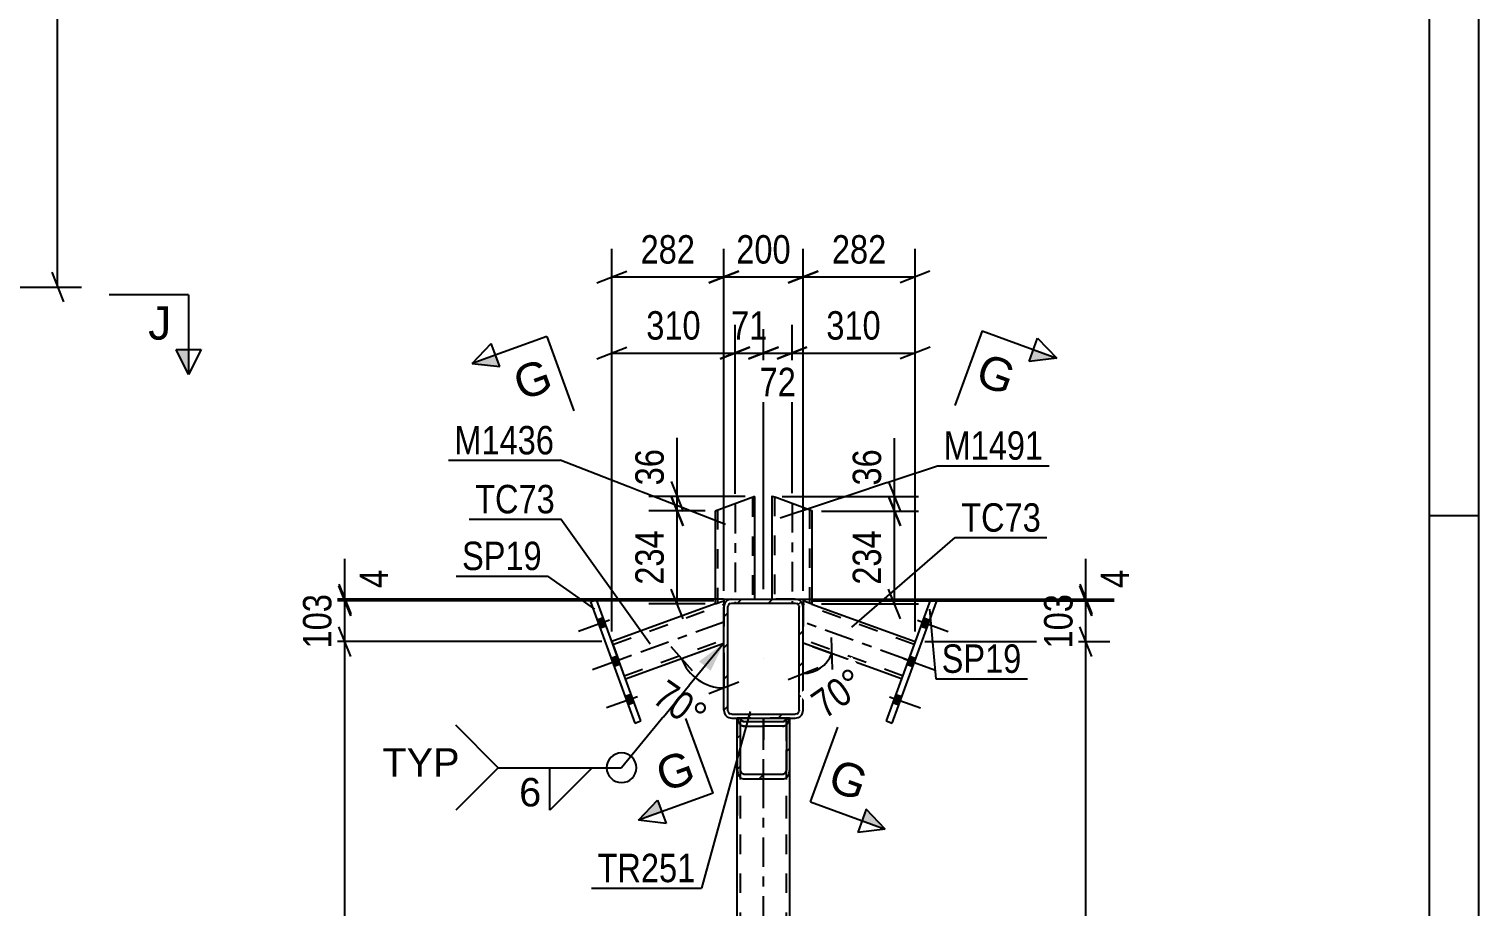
# Model space of a CAD drawing. Header units: millimetres. Extents: x -81 to 760, y -449 to 145.
# Drawn here: x 614 to 760.1, y -190 to -101.6 of the extents above; entities that cross this region are included whole.
import ezdxf

# ---------------------------------------------------------------- set-up
doc = ezdxf.new("R2010")
doc.units = ezdxf.units.MM
doc.linetypes.add('DXK_LINE_DOT2', pattern=[3.9198, 1.9599, -1.9599])
doc.linetypes.add('DXK_LINE_DOT3', pattern=[5.9187, 2.979, -0.9799, 0.9799, -0.9799])
doc.styles.add('Arial', font='ARIAL.TTF', dxfattribs={"height": 0.2})
doc.styles.add('Arial Narrow', font='ARIALN.TTF', dxfattribs={"height": 0.2})

# ---------------------------------------------------------------- blocks, each defined once
blk = doc.blocks.new('Unknown-122569792-1134')
at = {"color": 5, "linetype": 'Continuous'}
for p, q in [((760.08, -448.66), (760.08, 145.34)), ((755.08, -443.66), (755.08, 140.34)), ((760.08, -150.66), (755.08, -150.66))]:
    blk.add_line(p, q, dxfattribs=at)
blk = doc.blocks.new('Part-122569792-2790 - 2736')
at = {"color": 2, "linetype": 'Continuous'}
for p, q in [((688.88, -159.04), (688.88, -148.65)), ((688.88, -148.65), (688.92, -148.66)), ((688.92, -148.66), (689.02, -148.7)), ((689.02, -148.7), (689.36, -148.82)), ((689.36, -148.82), (692.88, -150.1)), ((692.88, -150.1), (692.88, -159.54)), ((691.2, -159.04), (692, -159.04)), ((692, -159.04), (692, -159.22)), ((692.84, -159.52), (692, -159.22)), ((692.88, -159.54), (692.84, -159.52))]:
    blk.add_line(p, q, dxfattribs=at)
at = {"color": 7, "linetype": 'DXK_LINE_DOT2'}
for p, q in [((689.02, -148.7), (689.27, -148.79)), ((689.12, -148.73), (689.12, -159.04)), ((689.12, -148.73), (689.14, -148.74)), ((689.17, -148.75), (689.36, -148.82)), ((692.64, -150.01), (692.64, -159.45)), ((691.2, -159.04), (688.88, -159.04)), ((692.62, -159.44), (692.58, -159.43)), ((692.88, -159.54), (692.88, -159.54))]:
    blk.add_line(p, q, dxfattribs=at)
at = {"color": 7, "linetype": 'DXK_LINE_DOT3'}
blk.add_line((690.88, -149.37), (690.88, -159.54), dxfattribs=at)
blk = doc.blocks.new('Bolt-122569792-2877 - 2736')
at = {"linetype": 'Continuous'}
for points in [[(672.15, -161.76), (671.85, -160.93), (671.25, -161.15), (671.55, -161.98)], [(672.15, -161.76), (671.85, -160.93), (671.25, -161.15), (671.55, -161.98)], [(672.15, -161.76), (671.85, -160.93), (671.25, -161.15), (671.55, -161.98)], [(673.56, -165.61), (673.26, -164.79), (672.65, -165.01), (672.96, -165.83)], [(673.56, -165.61), (673.26, -164.79), (672.65, -165.01), (672.96, -165.83)], [(674.96, -169.47), (674.66, -168.64), (674.06, -168.86), (674.36, -169.69)], [(674.96, -169.47), (674.66, -168.64), (674.06, -168.86), (674.36, -169.69)], [(674.96, -169.47), (674.66, -168.64), (674.06, -168.86), (674.36, -169.69)]]:
    blk.add_hatch(color=1, dxfattribs=at).paths.add_polyline_path(points)
at = {"color": 1, "linetype": 'Continuous'}
for p, q in [((672.49, -161.17), (669.37, -162.31)), ((672.49, -161.17), (669.37, -162.31)), ((672.49, -161.17), (669.37, -162.31)), ((671.85, -160.93), (671.25, -161.15)), ((671.85, -160.93), (671.25, -161.15)), ((671.85, -160.93), (671.25, -161.15)), ((672.15, -161.76), (671.55, -161.98)), ((672.15, -161.76), (671.55, -161.98)), ((672.15, -161.76), (671.55, -161.98)), ((673.9, -165.02), (670.78, -166.16)), ((673.9, -165.02), (670.78, -166.16)), ((673.26, -164.79), (672.65, -165.01)), ((673.26, -164.79), (672.65, -165.01)), ((673.56, -165.61), (672.96, -165.83)), ((673.56, -165.61), (672.96, -165.83)), ((675.3, -168.88), (672.18, -170.01)), ((675.3, -168.88), (672.18, -170.01)), ((675.3, -168.88), (672.18, -170.01)), ((674.66, -168.64), (674.06, -168.86)), ((674.66, -168.64), (674.06, -168.86)), ((674.66, -168.64), (674.06, -168.86)), ((674.96, -169.47), (674.36, -169.69)), ((674.96, -169.47), (674.36, -169.69)), ((674.96, -169.47), (674.36, -169.69))]:
    blk.add_line(p, q, dxfattribs=at)
blk = doc.blocks.new('Part-122569792-2796 - 2736')
at = {"color": 2, "linetype": 'Continuous'}
for p, q in [((687.14, -148.71), (683.14, -150.17)), ((687.14, -159.04), (687.14, -148.71)), ((683.14, -150.17), (683.14, -159.53)), ((683.14, -159.53), (684, -159.22)), ((684, -159.04), (684.8, -159.04)), ((684, -159.04), (684, -159.22))]:
    blk.add_line(p, q, dxfattribs=at)
at = {"color": 7, "linetype": 'DXK_LINE_DOT2'}
for p, q in [((686.9, -148.8), (686.9, -159.04)), ((683.38, -150.08), (683.4, -150.07)), ((683.38, -150.08), (683.38, -159.44)), ((684.8, -159.04), (687.14, -159.04))]:
    blk.add_line(p, q, dxfattribs=at)
at = {"color": 7, "linetype": 'DXK_LINE_DOT3'}
blk.add_line((685.14, -149.44), (685.14, -159.53), dxfattribs=at)
blk = doc.blocks.new('Part-122569792-2888 - 2736')
at = {"color": 7, "linetype": 'DXK_LINE_DOT2'}
for p, q in [((683.14, -159.53), (684, -159.22)), ((672.83, -163.62), (684, -159.56)), ((684, -159.84), (684, -163.47)), ((672.72, -163.32), (674.09, -167.08)), ((673.98, -166.78), (684, -163.13))]:
    blk.add_line(p, q, dxfattribs=at)
at = {"color": 2, "linetype": 'Continuous'}
for p, q in [((684, -159.22), (684, -159.84)), ((683.14, -159.53), (672.72, -163.32)), ((674.09, -167.08), (684, -163.47))]:
    blk.add_line(p, q, dxfattribs=at)
at = {"color": 7, "linetype": 'DXK_LINE_DOT3'}
blk.add_line((684, -161.35), (673.41, -165.2), dxfattribs=at)
blk = doc.blocks.new('Part-122569792-2822 - 2736')
at = {"color": 2, "linetype": 'Continuous'}
for p, q in [((704.81, -159.09), (700.37, -171.31)), ((705.42, -159.31), (704.81, -159.09)), ((700.97, -171.53), (705.42, -159.31)), ((700.37, -171.31), (700.97, -171.53))]:
    blk.add_line(p, q, dxfattribs=at)
at = {"color": 7, "linetype": 'DXK_LINE_DOT3'}
blk.add_line((702.89, -165.31), (702.89, -165.31), dxfattribs=at)
blk = doc.blocks.new('Part-122569792-2827 - 2736')
at = {"color": 2, "linetype": 'Continuous'}
for p, q in [((670.58, -159.31), (671.18, -159.09)), ((675.63, -171.31), (671.18, -159.09)), ((670.58, -159.31), (675.03, -171.53)), ((675.03, -171.53), (675.63, -171.31))]:
    blk.add_line(p, q, dxfattribs=at)
at = {"color": 7, "linetype": 'DXK_LINE_DOT3'}
blk.add_line((673.11, -165.31), (673.11, -165.31), dxfattribs=at)
blk = doc.blocks.new('Part-122569792-2832 - 2736')
at = {"linetype": 'Continuous'}
h = blk.add_hatch(dxfattribs=at)
h.set_pattern_fill('', scale=0.7, style=0, pattern_type=0)
h.set_pattern_definition([(45, (683.9988, -170.2445), (-1.57154, 1.57154), [])])
h.paths.add_polyline_path([(684, -159.84), (684, -170.24), (684.06, -170.55), (684.23, -170.81), (684.49, -170.98), (684.8, -171.04), (691.2, -171.04), (691.5, -170.98), (691.76, -170.81), (691.94, -170.55), (692, -170.24), (692, -159.84), (691.94, -159.54), (691.76, -159.28), (691.5, -159.11), (691.2, -159.04), (684.8, -159.04), (684.49, -159.11), (684.23, -159.28), (684.06, -159.54)])
h.paths.add_polyline_path([(684.52, -159.56), (684.65, -159.47), (684.8, -159.44), (691.2, -159.44), (691.35, -159.47), (691.48, -159.56), (691.57, -159.69), (691.6, -159.84), (691.6, -170.24), (691.57, -170.4), (691.48, -170.53), (691.35, -170.61), (691.2, -170.64), (684.8, -170.64), (684.65, -170.61), (684.52, -170.53), (684.43, -170.4), (684.4, -170.24), (684.4, -159.84), (684.43, -159.69)])
at = {"color": 2, "linetype": 'Continuous'}
for p, q in [((684.8, -159.04), (684.49, -159.11)), ((684.8, -159.04), (691.2, -159.04)), ((691.5, -159.11), (691.2, -159.04)), ((684.06, -159.54), (684, -159.84)), ((684, -170.24), (684, -159.84)), ((684.4, -159.84), (684.43, -159.69)), ((684.4, -170.24), (684.4, -159.84)), ((684.65, -159.47), (684.8, -159.44)), ((684.8, -159.44), (691.2, -159.44)), ((691.2, -159.44), (691.35, -159.47)), ((691.57, -159.69), (691.6, -159.84)), ((691.6, -170.24), (691.6, -159.84)), ((692, -159.84), (691.94, -159.54)), ((692, -170.24), (692, -159.84)), ((684, -170.24), (684.06, -170.55)), ((684.43, -170.4), (684.4, -170.24)), ((684.8, -170.64), (684.65, -170.61)), ((684.8, -170.64), (691.2, -170.64)), ((691.35, -170.61), (691.2, -170.64)), ((691.6, -170.24), (691.57, -170.4)), ((691.94, -170.55), (692, -170.24)), ((684.49, -170.98), (684.8, -171.04)), ((684.8, -171.04), (691.2, -171.04)), ((691.2, -171.04), (691.5, -170.98))]:
    blk.add_line(p, q, dxfattribs=at)
at = {"color": 7, "linetype": 'DXK_LINE_DOT3'}
blk.add_line((688, -165.04), (688, -165.04), dxfattribs=at)
at = {"color": 2, "linetype": 'Continuous'}
for centre, radius, start, end in [((684.8, -159.84), 0.8, 112.5, 157.5), ((691.2, -159.84), 0.8, 22.5, 67.5), ((684.8, -159.84), 0.4, 112.5, 157.5), ((691.2, -159.84), 0.4, 22.5, 67.5), ((684.8, -170.24), 0.8, 202.5, 247.5), ((684.8, -170.24), 0.4, 202.5, 247.5), ((691.2, -170.24), 0.4, 292.5, 337.5), ((691.2, -170.24), 0.8, 292.5, 337.5)]:
    blk.add_arc(centre, radius, start, end, dxfattribs=at)
blk = doc.blocks.new('Part-122569792-2841 - 2736')
at = {"linetype": 'Continuous'}
h = blk.add_hatch(dxfattribs=at)
h.set_pattern_fill('', scale=0.7, style=0, pattern_type=0)
h.set_pattern_definition([(45, (685.3588, -176.1989), (-1.57154, 1.57154), [])])
h.paths.add_polyline_path([(685.36, -171.04), (685.36, -176.2), (685.41, -176.56), (685.55, -176.87), (685.75, -177.08), (686, -177.15), (690, -177.15), (690.24, -177.08), (690.45, -176.87), (690.59, -176.56), (690.64, -176.2), (690.64, -171.04), (690.32, -171.04), (690.32, -176.2), (690.29, -176.38), (690.23, -176.53), (690.12, -176.64), (690, -176.67), (686, -176.67), (685.88, -176.64), (685.77, -176.53), (685.7, -176.38), (685.68, -176.2), (685.68, -171.04)])
at = {"color": 7, "linetype": 'DXK_LINE_DOT2'}
for p, q in [((685.36, -176.2), (685.36, -171.04)), ((685.36, -171.04), (685.38, -171.04)), ((685.7, -171.04), (685.38, -171.04)), ((685.41, -171.26), (685.38, -171.04)), ((685.68, -176.2), (685.68, -171.04)), ((685.68, -171.04), (685.7, -171.04)), ((686, -171.84), (685.75, -171.77)), ((686, -171.84), (690, -171.84)), ((690.24, -171.77), (690, -171.84)), ((690.62, -171.04), (690.3, -171.04)), ((690.32, -176.2), (690.32, -171.04)), ((690.62, -171.04), (690.59, -171.26)), ((690.64, -171.04), (690.62, -171.04)), ((690.64, -176.2), (690.64, -171.04))]:
    blk.add_line(p, q, dxfattribs=at)
at = {"color": 2, "linetype": 'Continuous'}
for p, q in [((685.36, -176.2), (685.36, -171.04)), ((685.68, -171.04), (685.36, -171.04)), ((685.68, -176.2), (685.68, -171.04)), ((685.7, -171.04), (685.7, -171.08)), ((685.88, -171.33), (686, -171.37)), ((686, -171.37), (690, -171.37)), ((690, -171.37), (690.12, -171.33)), ((690.29, -171.08), (690.3, -171.04)), ((690.64, -171.04), (690.32, -171.04)), ((690.32, -171.04), (690.32, -176.2)), ((690.64, -176.2), (690.64, -171.04)), ((685.36, -176.2), (685.41, -176.56)), ((685.7, -176.38), (685.68, -176.2)), ((686, -176.67), (685.88, -176.64)), ((686, -176.67), (690, -176.67)), ((690.12, -176.64), (690, -176.67)), ((690.32, -176.2), (690.29, -176.38)), ((690.59, -176.56), (690.64, -176.2)), ((685.75, -177.08), (686, -177.15)), ((686, -177.15), (690, -177.15)), ((690, -177.15), (690.24, -177.08))]:
    blk.add_line(p, q, dxfattribs=at)
at = {"color": 7, "linetype": 'DXK_LINE_DOT3'}
blk.add_line((688, -171.04), (688, -173.23), dxfattribs=at)
at = {"color": 7, "linetype": 'DXK_LINE_DOT2'}
for centre, start, end in [((686.25, -171.06), 192.9985, 235.0231), ((689.75, -171.06), 304.9769, 347.0015)]:
    blk.add_arc(centre, 0.863, start, end, dxfattribs=at)
at = {"color": 2, "linetype": 'Continuous'}
for centre, radius, start, end in [((686.12, -170.98), 0.432, 192.9985, 235.0231), ((689.87, -170.98), 0.432, 304.9769, 347.0015), ((686.25, -176.37), 0.863, 192.9985, 235.0231), ((686.12, -176.28), 0.432, 192.9985, 235.0231), ((689.87, -176.28), 0.432, 304.9769, 347.0015), ((689.75, -176.37), 0.863, 304.9769, 347.0015)]:
    blk.add_arc(centre, radius, start, end, dxfattribs=at)
blk = doc.blocks.new('Part-122569792-2845 - 2736')
at = {"color": 7, "linetype": 'DXK_LINE_DOT2'}
for p, q in [((690.64, -171.04), (685.36, -171.04)), ((685.36, -171.04), (685.36, -181.15)), ((685.38, -171.04), (685.41, -171.26)), ((685.68, -181.15), (685.68, -171.04)), ((685.68, -171.04), (685.7, -171.04)), ((685.7, -171.08), (685.7, -171.04)), ((685.75, -171.77), (685.88, -171.81)), ((686, -171.37), (685.88, -171.33)), ((685.88, -171.81), (686, -171.84)), ((686, -171.37), (690, -171.37)), ((690, -171.84), (686, -171.84)), ((690.12, -171.33), (690, -171.37)), ((690, -171.84), (690.23, -171.78)), ((690.23, -171.78), (690.24, -171.77)), ((690.3, -171.04), (690.29, -171.08)), ((690.32, -181.15), (690.32, -171.04)), ((690.59, -171.26), (690.62, -171.04)), ((690.64, -181.15), (690.64, -171.04))]:
    blk.add_line(p, q, dxfattribs=at)
at = {"color": 7, "linetype": 'DXK_LINE_DOT3'}
blk.add_line((688, -178.19), (688, -171.04), dxfattribs=at)
at = {"color": 7, "linetype": 'DXK_LINE_DOT2'}
for centre, radius, start, end in [((686.25, -171.06), 0.863, 192.9985, 235.0231), ((686.12, -170.98), 0.432, 192.9985, 235.0231), ((689.87, -170.98), 0.432, 304.9769, 347.0015), ((689.75, -171.06), 0.863, 304.9769, 347.0015)]:
    blk.add_arc(centre, radius, start, end, dxfattribs=at)
blk = doc.blocks.new('Bolt-122569792-2873 - 2736')
at = {"linetype": 'Continuous'}
for points in [[(704.14, -160.94), (703.84, -161.76), (704.44, -161.98), (704.75, -161.15)], [(704.14, -160.94), (703.84, -161.76), (704.44, -161.98), (704.75, -161.15)], [(704.14, -160.94), (703.84, -161.76), (704.44, -161.98), (704.75, -161.15)], [(702.74, -164.79), (702.44, -165.61), (703.04, -165.83), (703.34, -165.01)], [(702.74, -164.79), (702.44, -165.61), (703.04, -165.83), (703.34, -165.01)], [(701.34, -168.64), (701.04, -169.47), (701.64, -169.69), (701.94, -168.86)], [(701.34, -168.64), (701.04, -169.47), (701.64, -169.69), (701.94, -168.86)], [(701.34, -168.64), (701.04, -169.47), (701.64, -169.69), (701.94, -168.86)]]:
    blk.add_hatch(color=1, dxfattribs=at).paths.add_polyline_path(points)
at = {"color": 1, "linetype": 'Continuous'}
for p, q in [((703.5, -161.17), (706.62, -162.31)), ((703.5, -161.17), (706.62, -162.31)), ((703.5, -161.17), (706.62, -162.31)), ((703.84, -161.76), (704.44, -161.98)), ((703.84, -161.76), (704.44, -161.98)), ((703.84, -161.76), (704.44, -161.98)), ((704.14, -160.94), (704.75, -161.15)), ((704.14, -160.94), (704.75, -161.15)), ((704.14, -160.94), (704.75, -161.15)), ((702.1, -165.02), (705.22, -166.16)), ((702.1, -165.02), (705.22, -166.16)), ((702.74, -164.79), (703.34, -165.01)), ((702.74, -164.79), (703.34, -165.01)), ((702.44, -165.61), (703.04, -165.83)), ((702.44, -165.61), (703.04, -165.83)), ((700.7, -168.88), (703.82, -170.01)), ((700.7, -168.88), (703.82, -170.01)), ((700.7, -168.88), (703.82, -170.01)), ((701.34, -168.64), (701.94, -168.86)), ((701.34, -168.64), (701.94, -168.86)), ((701.34, -168.64), (701.94, -168.86)), ((701.04, -169.47), (701.64, -169.69)), ((701.04, -169.47), (701.64, -169.69)), ((701.04, -169.47), (701.64, -169.69))]:
    blk.add_line(p, q, dxfattribs=at)
blk = doc.blocks.new('Part-122569792-2895 - 2736')
at = {"color": 7, "linetype": 'DXK_LINE_DOT2'}
for p, q in [((685.36, -171.04), (690.64, -171.04)), ((685.36, -176.2), (685.36, -171.04)), ((685.68, -286.64), (685.68, -171.04)), ((690.32, -286.64), (690.32, -171.04)), ((690.64, -176.2), (690.64, -171.04)), ((685.36, -286.64), (685.36, -281.49)), ((690.64, -286.64), (690.64, -281.49)), ((685.36, -286.64), (690.64, -286.64))]:
    blk.add_line(p, q, dxfattribs=at)
at = {"color": 7, "linetype": 'DXK_LINE_DOT3'}
blk.add_line((688, -286.64), (688, -171.04), dxfattribs=at)
at = {"color": 2, "linetype": 'Continuous'}
for p, q in [((685.36, -281.49), (685.36, -176.2)), ((690.64, -281.49), (690.64, -176.2))]:
    blk.add_line(p, q, dxfattribs=at)
blk = doc.blocks.new('Part-122569792-2900 - 2736')
at = {"color": 2, "linetype": 'Continuous'}
for p, q in [((692, -159.22), (692, -159.84)), ((692.88, -159.54), (703.27, -163.32)), ((701.91, -167.08), (692, -163.47))]:
    blk.add_line(p, q, dxfattribs=at)
at = {"color": 7, "linetype": 'DXK_LINE_DOT2'}
for p, q in [((692.88, -159.54), (692, -159.22)), ((692, -159.22), (692, -159.56)), ((703.17, -163.62), (692, -159.56)), ((692, -159.84), (692, -163.47)), ((702.02, -166.78), (692, -163.13)), ((703.27, -163.32), (701.91, -167.08))]:
    blk.add_line(p, q, dxfattribs=at)
at = {"color": 7, "linetype": 'DXK_LINE_DOT3'}
blk.add_line((702.59, -165.2), (692, -161.35), dxfattribs=at)
blk = doc.blocks.new('StraightDimension-122569792-4109 - 3516')
at = {"color": 7, "linetype": 'Continuous'}
for p, q in [((617.49, -1.5), (616.29, 1.5)), ((598.27, 0), (619.29, 0)), ((616.89, -127.6), (616.89, 0)), ((616.29, -126.1), (617.49, -129.1)), ((598.27, -127.6), (619.29, -127.6))]:
    blk.add_line(p, q, dxfattribs=at)
at = {"color": 0}
blk.add_wipeout([(616.14, -59.54), (611.94, -59.54), (611.94, -68.06), (616.14, -68.06)], dxfattribs=at)
at = {"color": 3, "style": 'Arial Narrow'}
blk.add_text('3190', height=2.863, rotation=90.0002, dxfattribs=at).set_placement((615.54, -67.46))
blk = doc.blocks.new('StraightDimension-122569792-2933 - 2736')
at = {"color": 7, "linetype": 'Continuous'}
for p, q in [((690.88, -148.37), (690.88, -131.4)), ((703.28, -162.32), (703.28, -131.4)), ((689.38, -134.85), (692.38, -133.65)), ((690.88, -134.25), (703.28, -134.25)), ((704.78, -133.65), (701.78, -134.85))]:
    blk.add_line(p, q, dxfattribs=at)
at = {"color": 0}
blk.add_wipeout([(700.42, -133.5), (700.42, -129.3), (693.73, -129.3), (693.73, -133.5)], dxfattribs=at)
at = {"color": 3, "style": 'Arial Narrow'}
blk.add_text('310', height=2.863, dxfattribs=at).set_placement((694.33, -132.9))
blk = doc.blocks.new('StraightDimension-122569792-2923 - 2736')
at = {"color": 7, "linetype": 'Continuous'}
for p, q in [((685.14, -148.44), (685.14, -131.4)), ((688, -158.04), (688, -131.4)), ((683.64, -134.85), (686.64, -133.65)), ((685.14, -134.25), (688, -134.25)), ((689.5, -133.65), (686.5, -134.85))]:
    blk.add_line(p, q, dxfattribs=at)
at = {"color": 0}
blk.add_wipeout([(689, -133.5), (689, -129.3), (684.14, -129.3), (684.14, -133.5)], dxfattribs=at)
at = {"color": 3, "style": 'Arial Narrow'}
blk.add_text('71', height=2.863, dxfattribs=at).set_placement((684.74, -132.9))
blk = doc.blocks.new('StraightDimension-122569792-2912 - 2736')
at = {"color": 7, "linetype": 'Continuous'}
for p, q in [((701.2, -148.72), (701.2, -142.82)), ((701.2, -148.72), (701.2, -142.82)), ((700.6, -147.22), (701.8, -150.22)), ((689.89, -148.72), (703.6, -148.72)), ((701.8, -151.67), (700.6, -148.67)), ((701.2, -150.17), (701.2, -148.72)), ((693.86, -150.17), (703.6, -150.17))]:
    blk.add_line(p, q, dxfattribs=at)
at = {"color": 0}
blk.add_wipeout([(700.45, -143.34), (696.25, -143.34), (696.25, -148.2), (700.45, -148.2)], dxfattribs=at)
at = {"color": 3, "style": 'Arial Narrow'}
blk.add_text('36', height=2.863, rotation=90.0002, dxfattribs=at).set_placement((699.85, -147.6))
blk = doc.blocks.new('StraightDimension-122569792-3007 - 2736')
at = {"color": 7, "linetype": 'Continuous'}
for p, q in [((645.82, -159.04), (645.82, -154.97)), ((645.82, -159.04), (645.82, -154.97)), ((645.22, -157.54), (646.42, -160.54)), ((646.42, -160.72), (645.22, -157.72)), ((683.96, -159.04), (643.42, -159.04)), ((683, -159.22), (643.42, -159.22)), ((645.82, -159.22), (645.82, -159.04))]:
    blk.add_line(p, q, dxfattribs=at)
at = {"color": 0}
blk.add_wipeout([(650.77, -155.49), (646.57, -155.49), (646.57, -158.52), (650.77, -158.52)], dxfattribs=at)
at = {"color": 3, "style": 'Arial Narrow'}
blk.add_text('4', height=2.86, rotation=90.0002, dxfattribs=at).set_placement((650.17, -157.92))
blk = doc.blocks.new('AngleDimension-122569792-12170 - 2736')
at = {"color": 7, "linetype": 'Continuous'}
for p, q in [((694.87, -164.52), (692, -163.47)), ((692, -166.53), (692, -163.47)), ((694.82, -162.91), (694.92, -166.13)), ((692.94, -163.82), (694.87, -164.52)), ((690.5, -167.13), (693.5, -165.93))]:
    blk.add_line(p, q, dxfattribs=at)
blk.add_arc((692, -163.47), 3.06, 270, 340, dxfattribs=at)
at = {"color": 0}
blk.add_wipeout([(699.32, -168.3), (696.91, -164.86), (691.62, -168.57), (694.03, -172.01)], dxfattribs=at)
at = {"color": 3, "style": 'Arial Narrow'}
blk.add_text('70°', height=2.863, rotation=35.002, dxfattribs=at).set_placement((694.18, -171.17))
blk = doc.blocks.new('StraightDimension-122569792-3004 - 2736')
at = {"color": 7, "linetype": 'Continuous'}
for p, q in [((646.42, -164.82), (645.22, -161.82)), ((671.72, -163.32), (642.97, -163.32)), ((645.82, -298.09), (645.82, -163.32)), ((645.22, -296.59), (646.42, -299.59)), ((683, -298.09), (642.97, -298.09))]:
    blk.add_line(p, q, dxfattribs=at)
at = {"color": 0}
blk.add_wipeout([(645.07, -226.45), (640.87, -226.45), (640.87, -234.96), (645.07, -234.96)], dxfattribs=at)
at = {"color": 3, "style": 'Arial Narrow'}
blk.add_text('3369', height=2.863, rotation=90.0002, dxfattribs=at).set_placement((644.47, -234.36))
blk = doc.blocks.new('StraightDimension-122569792-3006 - 2736')
at = {"color": 7, "linetype": 'Continuous'}
for p, q in [((645.22, -157.72), (646.42, -160.72)), ((683, -159.22), (642.97, -159.22)), ((645.82, -163.32), (645.82, -159.22)), ((646.42, -164.82), (645.22, -161.82)), ((671.72, -163.32), (642.97, -163.32))]:
    blk.add_line(p, q, dxfattribs=at)
at = {"color": 0}
blk.add_wipeout([(645.07, -157.93), (640.87, -157.93), (640.87, -164.61), (645.07, -164.61)], dxfattribs=at)
at = {"color": 3, "style": 'Arial Narrow'}
blk.add_text('103', height=2.863, rotation=90.0002, dxfattribs=at).set_placement((644.47, -164.01))
blk = doc.blocks.new('StraightDimension-122569792-2913 - 2736')
at = {"color": 7, "linetype": 'Continuous'}
for p, q in [((700.6, -148.67), (701.8, -151.67)), ((693.86, -150.17), (703.6, -150.17)), ((701.2, -159.53), (701.2, -150.17)), ((701.8, -161.03), (700.6, -158.03)), ((693.86, -159.53), (703.6, -159.53))]:
    blk.add_line(p, q, dxfattribs=at)
at = {"color": 0}
blk.add_wipeout([(700.45, -151.51), (696.25, -151.51), (696.25, -158.19), (700.45, -158.19)], dxfattribs=at)
at = {"color": 3, "style": 'Arial Narrow'}
blk.add_text('234', height=2.863, rotation=90.0002, dxfattribs=at).set_placement((699.85, -157.59))
blk = doc.blocks.new('StraightDimension-122569792-2915 - 2736')
at = {"color": 7, "linetype": 'Continuous'}
for p, q in [((679.3, -148.71), (679.3, -142.8)), ((679.3, -148.71), (679.3, -142.8)), ((678.7, -147.21), (679.9, -150.21)), ((686.14, -148.71), (676.45, -148.71)), ((679.9, -151.66), (678.7, -148.66)), ((679.3, -150.16), (679.3, -148.71)), ((682.14, -150.16), (676.45, -150.16))]:
    blk.add_line(p, q, dxfattribs=at)
at = {"color": 0}
blk.add_wipeout([(678.55, -143.33), (674.35, -143.33), (674.35, -148.18), (678.55, -148.18)], dxfattribs=at)
at = {"color": 3, "style": 'Arial Narrow'}
blk.add_text('36', height=2.863, rotation=90.0002, dxfattribs=at).set_placement((677.95, -147.58))
blk = doc.blocks.new('StraightDimension-122569792-3044 - 2736')
at = {"color": 7, "linetype": 'Continuous'}
for p, q in [((721.08, -164.82), (719.88, -161.82)), ((704.27, -163.32), (722.88, -163.32)), ((720.48, -298.09), (720.48, -163.32)), ((719.88, -296.59), (721.08, -299.59)), ((693, -298.09), (722.88, -298.09))]:
    blk.add_line(p, q, dxfattribs=at)
at = {"color": 0}
blk.add_wipeout([(719.73, -226.45), (715.53, -226.45), (715.53, -234.96), (719.73, -234.96)], dxfattribs=at)
at = {"color": 3, "style": 'Arial Narrow'}
blk.add_text('3369', height=2.863, rotation=90.0002, dxfattribs=at).set_placement((719.13, -234.36))
blk = doc.blocks.new('StraightDimension-122569792-2916 - 2736')
at = {"color": 7, "linetype": 'Continuous'}
for p, q in [((678.7, -148.66), (679.9, -151.66)), ((682.14, -150.16), (676.45, -150.16)), ((679.3, -159.53), (679.3, -150.16)), ((679.9, -161.03), (678.7, -158.03)), ((682.14, -159.53), (676.45, -159.53))]:
    blk.add_line(p, q, dxfattribs=at)
at = {"color": 0}
blk.add_wipeout([(678.55, -151.51), (674.35, -151.51), (674.35, -158.19), (678.55, -158.19)], dxfattribs=at)
at = {"color": 3, "style": 'Arial Narrow'}
blk.add_text('234', height=2.863, rotation=90.0002, dxfattribs=at).set_placement((677.95, -157.59))
blk = doc.blocks.new('StraightDimension-122569792-2918 - 2736')
at = {"color": 7, "linetype": 'Continuous'}
for p, q in [((672.72, -162.32), (672.72, -131.4)), ((685.14, -148.44), (685.14, -131.4)), ((671.22, -134.85), (674.22, -133.65)), ((672.72, -134.25), (685.14, -134.25)), ((686.64, -133.65), (683.64, -134.85))]:
    blk.add_line(p, q, dxfattribs=at)
at = {"color": 0}
blk.add_wipeout([(682.27, -133.5), (682.27, -129.3), (675.59, -129.3), (675.59, -133.5)], dxfattribs=at)
at = {"color": 3, "style": 'Arial Narrow'}
blk.add_text('310', height=2.863, dxfattribs=at).set_placement((676.19, -132.9))
blk = doc.blocks.new('StraightDimension-122569792-2928 - 2736')
at = {"color": 7, "linetype": 'Continuous'}
for p, q in [((688, -158.04), (688, -131.85)), ((690.88, -148.37), (690.88, -131.85)), ((686.5, -134.85), (689.5, -133.65)), ((688, -134.25), (690.88, -134.25)), ((692.38, -133.65), (689.38, -134.85))]:
    blk.add_line(p, q, dxfattribs=at)
at = {"color": 0}
blk.add_wipeout([(691.87, -139.2), (691.87, -135), (687.01, -135), (687.01, -139.2)], dxfattribs=at)
at = {"color": 3, "style": 'Arial Narrow'}
blk.add_text('72', height=2.863, dxfattribs=at).set_placement((687.61, -138.6))
blk = doc.blocks.new('StraightDimension-122569792-3045 - 2736')
at = {"color": 7, "linetype": 'Continuous'}
for p, q in [((719.88, -157.72), (721.08, -160.72)), ((693, -159.22), (722.88, -159.22)), ((720.48, -163.32), (720.48, -159.22)), ((721.08, -164.82), (719.88, -161.82)), ((704.27, -163.32), (722.88, -163.32))]:
    blk.add_line(p, q, dxfattribs=at)
at = {"color": 0}
blk.add_wipeout([(719.73, -157.93), (715.53, -157.93), (715.53, -164.61), (719.73, -164.61)], dxfattribs=at)
at = {"color": 3, "style": 'Arial Narrow'}
blk.add_text('103', height=2.863, rotation=90.0002, dxfattribs=at).set_placement((719.13, -164.01))
blk = doc.blocks.new('StraightDimension-122569792-3046 - 2736')
at = {"color": 7, "linetype": 'Continuous'}
for p, q in [((720.48, -159.04), (720.48, -154.97)), ((720.48, -159.04), (720.48, -154.97)), ((719.88, -157.54), (721.08, -160.54)), ((721.08, -160.72), (719.88, -157.72)), ((692.04, -159.04), (723.33, -159.04)), ((693, -159.22), (723.33, -159.22)), ((720.48, -159.22), (720.48, -159.04))]:
    blk.add_line(p, q, dxfattribs=at)
at = {"color": 0}
blk.add_wipeout([(725.43, -155.49), (721.23, -155.49), (721.23, -158.52), (725.43, -158.52)], dxfattribs=at)
at = {"color": 3, "style": 'Arial Narrow'}
blk.add_text('4', height=2.86, rotation=90.0002, dxfattribs=at).set_placement((724.83, -157.92))
blk = doc.blocks.new('StraightDimension-122569792-3054 - 2736')
at = {"color": 7, "linetype": 'Continuous'}
for p, q in [((684, -158.22), (684, -123.74)), ((692, -158.22), (692, -123.74)), ((682.5, -127.19), (685.5, -125.99)), ((684, -126.59), (692, -126.59)), ((693.5, -125.99), (690.5, -127.19))]:
    blk.add_line(p, q, dxfattribs=at)
at = {"color": 0}
blk.add_wipeout([(691.34, -125.84), (691.34, -121.64), (684.66, -121.64), (684.66, -125.84)], dxfattribs=at)
at = {"color": 3, "style": 'Arial Narrow'}
blk.add_text('200', height=2.863, dxfattribs=at).set_placement((685.26, -125.24))
blk = doc.blocks.new('StraightDimension-122569792-3061 - 2736')
at = {"color": 7, "linetype": 'Continuous'}
for p, q in [((672.72, -162.32), (672.72, -123.74)), ((684, -158.22), (684, -123.74)), ((671.22, -127.19), (674.22, -125.99)), ((672.72, -126.59), (684, -126.59)), ((685.5, -125.99), (682.5, -127.19))]:
    blk.add_line(p, q, dxfattribs=at)
at = {"color": 0}
blk.add_wipeout([(681.7, -125.84), (681.7, -121.64), (675.02, -121.64), (675.02, -125.84)], dxfattribs=at)
at = {"color": 3, "style": 'Arial Narrow'}
blk.add_text('282', height=2.863, dxfattribs=at).set_placement((675.62, -125.24))
blk = doc.blocks.new('StraightDimension-122569792-3068 - 2736')
at = {"color": 7, "linetype": 'Continuous'}
for p, q in [((692, -158.22), (692, -123.74)), ((703.27, -162.32), (703.27, -123.74)), ((690.5, -127.19), (693.5, -125.99)), ((692, -126.59), (703.27, -126.59)), ((704.77, -125.99), (701.77, -127.19))]:
    blk.add_line(p, q, dxfattribs=at)
at = {"color": 0}
blk.add_wipeout([(700.98, -125.84), (700.98, -121.64), (694.29, -121.64), (694.29, -125.84)], dxfattribs=at)
at = {"color": 3, "style": 'Arial Narrow'}
blk.add_text('282', height=2.863, dxfattribs=at).set_placement((694.89, -125.24))
blk = doc.blocks.new('AngleDimension-122569792-12180 - 2736')
at = {"color": 7, "linetype": 'Continuous'}
for p, q in [((679.75, -165.02), (684, -163.47)), ((684, -168), (684, -163.47)), ((678.67, -163.82), (680.82, -166.23)), ((684, -164.47), (684, -168)), ((685.5, -167.4), (682.5, -168.6))]:
    blk.add_line(p, q, dxfattribs=at)
blk.add_arc((684, -163.47), 4.52, 200, 270, dxfattribs=at)
at = {"color": 0}
blk.add_wipeout([(681.12, -173.21), (683.53, -169.77), (678.24, -166.07), (675.83, -169.51)], dxfattribs=at)
at = {"color": 3, "style": 'Arial Narrow'}
blk.add_text('70°', height=2.863, rotation=-35.002, dxfattribs=at).set_placement((676.67, -169.36))
blk = doc.blocks.new('SectionMark-122569792-4809 - 3516')
at = {"linetype": 'Continuous'}
blk.add_hatch(color=6, dxfattribs=at).paths.add_polyline_path([(628.84, -133.9), (630.09, -133.9), (630.09, -136.4)])
at = {"color": 6, "linetype": 'Continuous'}
for p, q in [((630.09, -128.4), (622.09, -128.4)), ((630.09, -128.4), (630.09, -136.4)), ((628.84, -133.9), (631.34, -133.9)), ((630.09, -136.4), (628.84, -133.9)), ((631.34, -133.9), (630.09, -136.4))]:
    blk.add_line(p, q, dxfattribs=at)
at = {"color": 0, "linetype": 'Continuous'}
blk.add_wipeout([(628.34, -132.9), (628.34, -129.4), (626.01, -129.4), (626.01, -132.9)], dxfattribs=at)
at = {"color": 3, "linetype": 'Continuous', "style": 'Arial'}
blk.add_text('J', height=3.34, dxfattribs=at).set_placement((626.01, -132.9))
blk = doc.blocks.new('Mark-122569792-2786 - 2736')
at = {"color": 0}
blk.add_wipeout([(716.19, -145), (716.19, -142), (706.14, -142), (706.14, -145)], dxfattribs=at)
blk.add_wipeout([(716.19, -145), (716.19, -142), (706.14, -142), (706.14, -145)], dxfattribs=at)
at = {"color": 30, "linetype": 'Continuous'}
for p, q in [((689.69, -150.84), (705.54, -145.6)), ((705.54, -145.6), (716.79, -145.6))]:
    blk.add_line(p, q, dxfattribs=at)
at = {"color": 3, "style": 'Arial Narrow'}
blk.add_text('M1491', height=2.863, dxfattribs=at).set_placement((706.14, -145))
blk = doc.blocks.new('Mark-122569792-2792 - 2736')
at = {"color": 0}
blk.add_wipeout([(666.92, -144.46), (666.92, -141.46), (656.86, -141.46), (656.86, -144.46)], dxfattribs=at)
blk.add_wipeout([(666.92, -144.46), (666.92, -141.46), (656.86, -141.46), (656.86, -144.46)], dxfattribs=at)
at = {"color": 30, "linetype": 'Continuous'}
for p in [(656.26, -145.06), (684.18, -151.52)]:
    blk.add_line(p, (667.52, -145.06), dxfattribs=at)
at = {"color": 3, "style": 'Arial Narrow'}
blk.add_text('M1436', height=2.863, dxfattribs=at).set_placement((656.86, -144.46))
blk = doc.blocks.new('Mark-122569792-2818 - 2736')
at = {"color": 0}
blk.add_wipeout([(713.99, -166.47), (713.99, -163.47), (705.95, -163.47), (705.95, -166.47)], dxfattribs=at)
blk.add_wipeout([(713.99, -166.47), (713.99, -163.47), (705.95, -163.47), (705.95, -166.47)], dxfattribs=at)
at = {"color": 30, "linetype": 'Continuous'}
for p, q in [((704.73, -160.04), (705.35, -167.07)), ((705.35, -167.07), (714.59, -167.07))]:
    blk.add_line(p, q, dxfattribs=at)
at = {"color": 3, "style": 'Arial Narrow'}
blk.add_text('SP19', height=2.863, dxfattribs=at).set_placement((705.95, -166.47))
blk = doc.blocks.new('SectionMark-122569792-3102 - 2736')
at = {"linetype": 'Continuous'}
for points in [[(714.77, -135.09), (715.19, -133.91), (717.54, -134.77)], [(697.92, -181.36), (698.35, -180.19), (700.27, -182.22)]]:
    blk.add_hatch(color=6, dxfattribs=at).paths.add_polyline_path(points)
at = {"color": 6, "linetype": 'Continuous'}
for p, q in [((714.77, -135.09), (715.62, -132.74)), ((715.62, -132.74), (717.54, -134.77)), ((717.54, -134.77), (714.77, -135.09)), ((698.35, -180.19), (697.49, -182.54)), ((700.27, -182.22), (698.35, -180.19)), ((700.27, -182.22), (697.49, -182.54))]:
    blk.add_line(p, q, dxfattribs=at)
at = {"color": 0, "linetype": 'Continuous'}
for points in [[(712.58, -138.55), (713.78, -135.26), (710.37, -134.02), (709.17, -137.31)], [(697.7, -179.42), (698.9, -176.13), (695.49, -174.89), (694.29, -178.18)]]:
    blk.add_wipeout(points, dxfattribs=at)
at = {"color": 6, "linetype": 'Continuous'}
for p, q in [((710.02, -132.03), (707.29, -139.55)), ((710.02, -132.03), (717.54, -134.77)), ((692.75, -179.48), (695.49, -171.96)), ((692.75, -179.48), (700.27, -182.22))]:
    blk.add_line(p, q, dxfattribs=at)
at = {"color": 3, "linetype": 'Continuous', "style": 'Arial'}
for p in [(709.17, -137.31), (694.29, -178.18)]:
    blk.add_text('G', height=3.34, rotation=-20.002, dxfattribs=at).set_placement(p)
blk = doc.blocks.new('Mark-122569792-2823 - 2736')
at = {"color": 0}
blk.add_wipeout([(665.67, -156.12), (665.67, -153.12), (657.63, -153.12), (657.63, -156.12)], dxfattribs=at)
blk.add_wipeout([(665.67, -156.12), (665.67, -153.12), (657.63, -153.12), (657.63, -156.12)], dxfattribs=at)
at = {"color": 30, "linetype": 'Continuous'}
for p in [(657.03, -156.72), (671.02, -160.06)]:
    blk.add_line(p, (666.27, -156.72), dxfattribs=at)
at = {"color": 3, "style": 'Arial Narrow'}
blk.add_text('SP19', height=2.863, dxfattribs=at).set_placement((657.63, -156.12))
blk = doc.blocks.new('Mark-122569792-2828 - 2736')
at = {"color": 0}
blk.add_wipeout([(681.14, -187.56), (681.14, -184.56), (671.28, -184.56), (671.28, -187.56)], dxfattribs=at)
blk.add_wipeout([(681.14, -187.56), (681.14, -184.56), (671.28, -184.56), (671.28, -187.56)], dxfattribs=at)
at = {"color": 30, "linetype": 'Continuous'}
for p in [(686.65, -170.35), (670.68, -188.16)]:
    blk.add_line(p, (681.74, -188.16), dxfattribs=at)
at = {"color": 3, "style": 'Arial Narrow'}
blk.add_text('TR251', height=2.863, dxfattribs=at).set_placement((671.28, -187.56))
blk = doc.blocks.new('Mark-122569792-2896 - 2736')
at = {"color": 0}
blk.add_wipeout([(715.96, -152.25), (715.96, -149.25), (707.92, -149.25), (707.92, -152.25)], dxfattribs=at)
blk.add_wipeout([(715.96, -152.25), (715.96, -149.25), (707.92, -149.25), (707.92, -152.25)], dxfattribs=at)
at = {"color": 30, "linetype": 'Continuous'}
for p, q in [((696.9, -161.88), (707.32, -152.85)), ((707.32, -152.85), (716.56, -152.85))]:
    blk.add_line(p, q, dxfattribs=at)
at = {"color": 3, "style": 'Arial Narrow'}
blk.add_text('TC73', height=2.863, dxfattribs=at).set_placement((707.92, -152.25))
blk = doc.blocks.new('WeldMark-122569792-3120 - 2736')
at = {"linetype": 'Continuous'}
blk.add_hatch(color=30, dxfattribs=at).paths.add_polyline_path([(681.52, -165.32), (684, -163.47), (682.68, -166.27)])
at = {"color": 30, "linetype": 'Continuous'}
blk.add_line((684, -163.47), (673.7, -176.03), dxfattribs=at)
at = {"color": 3, "linetype": 'Continuous'}
for q in [(656.99, -171.75), (656.99, -180.32)]:
    blk.add_line((661.28, -176.03), q, dxfattribs=at)
for start, end in [(90, 270), (270, 90)]:
    blk.add_arc((673.7, -176.03), 1.5, start, end, dxfattribs=at)
at = {"color": 0}
blk.add_wipeout([(665.8, -180.13), (665.8, -176.73), (663.18, -176.73), (663.18, -180.13)], dxfattribs=at)
at = {"color": 30, "linetype": 'Continuous'}
blk.add_line((661.28, -176.03), (673.7, -176.03), dxfattribs=at)
at = {"color": 3, "linetype": 'Continuous'}
for p, q in [((666.46, -176.03), (670.74, -176.03)), ((670.74, -176.03), (666.46, -180.32)), ((666.46, -180.32), (666.46, -176.03))]:
    blk.add_line(p, q, dxfattribs=at)
at = {"color": 3, "style": 'Arial'}
blk.add_text('6', height=2.87, dxfattribs=at).set_placement((663.38, -179.93))
at = {"color": 0, "linetype": 'Continuous'}
blk.add_wipeout([(657.38, -176.93), (657.38, -173.93), (649.6, -173.93), (649.6, -176.93)], dxfattribs=at)
blk.add_wipeout([(657.38, -176.93), (657.38, -173.93), (649.6, -173.93), (649.6, -176.93)], dxfattribs=at)
at = {"color": 3, "linetype": 'Continuous', "style": 'Arial'}
blk.add_text('TYP', height=2.865, dxfattribs=at).set_placement((649.6, -176.93))
blk = doc.blocks.new('Mark-122569792-2884 - 2736')
at = {"color": 0}
blk.add_wipeout([(666.99, -150.4), (666.99, -147.4), (658.95, -147.4), (658.95, -150.4)], dxfattribs=at)
blk.add_wipeout([(666.99, -150.4), (666.99, -147.4), (658.95, -147.4), (658.95, -150.4)], dxfattribs=at)
at = {"color": 30, "linetype": 'Continuous'}
for p in [(658.35, -151), (676.59, -163.58)]:
    blk.add_line(p, (667.59, -151), dxfattribs=at)
at = {"color": 3, "style": 'Arial Narrow'}
blk.add_text('TC73', height=2.863, dxfattribs=at).set_placement((658.95, -150.4))
blk = doc.blocks.new('SectionMark-122569792-3104 - 2736')
at = {"linetype": 'Continuous'}
for points in [[(661, -134.45), (661.43, -135.62), (658.65, -135.31)], [(677.32, -179.29), (677.75, -180.47), (675.4, -181.32)]]:
    blk.add_hatch(color=6, dxfattribs=at).paths.add_polyline_path(points)
at = {"color": 6, "linetype": 'Continuous'}
for p, q in [((658.65, -135.31), (660.57, -133.28)), ((661.43, -135.62), (660.57, -133.28)), ((658.65, -135.31), (661.43, -135.62)), ((675.4, -181.32), (677.32, -179.29)), ((677.32, -179.29), (678.18, -181.64)), ((678.18, -181.64), (675.4, -181.32))]:
    blk.add_line(p, q, dxfattribs=at)
at = {"color": 0, "linetype": 'Continuous'}
for points in [[(667.03, -137.84), (665.83, -134.56), (662.42, -135.8), (663.61, -139.09)], [(681.38, -177.28), (680.18, -174), (676.77, -175.24), (677.97, -178.53)]]:
    blk.add_wipeout(points, dxfattribs=at)
at = {"color": 6, "linetype": 'Continuous'}
for p, q in [((666.17, -132.57), (658.65, -135.31)), ((666.17, -132.57), (668.91, -140.09)), ((682.92, -178.59), (680.18, -171.07)), ((682.92, -178.59), (675.4, -181.32))]:
    blk.add_line(p, q, dxfattribs=at)
at = {"color": 3, "linetype": 'Continuous', "style": 'Arial'}
for p in [(663.61, -139.09), (677.97, -178.53)]:
    blk.add_text('G', height=3.34, rotation=20.002, dxfattribs=at).set_placement(p)

msp = doc.modelspace()

# ---------------------------------------------------------------- block references
for name in ['Unknown-122569792-1134', 'Part-122569792-2796 - 2736', 'Part-122569792-2790 - 2736', 'Part-122569792-2827 - 2736', 'Part-122569792-2888 - 2736', 'Part-122569792-2832 - 2736', 'Part-122569792-2900 - 2736', 'Part-122569792-2822 - 2736', 'Bolt-122569792-2877 - 2736', 'Bolt-122569792-2873 - 2736', 'Part-122569792-2841 - 2736', 'Part-122569792-2845 - 2736', 'Part-122569792-2895 - 2736']:
    msp.add_blockref(name, (0, 0))

# ---------------------------------------------------------------- next in the draw order: block references
for name in ['StraightDimension-122569792-4109 - 3516', 'StraightDimension-122569792-2933 - 2736', 'StraightDimension-122569792-3004 - 2736']:
    msp.add_blockref(name, (0, 0))

# ---------------------------------------------------------------- next in the draw order: block references
for name in ['SectionMark-122569792-4809 - 3516', 'StraightDimension-122569792-2923 - 2736', 'AngleDimension-122569792-12170 - 2736']:
    msp.add_blockref(name, (0, 0))

# ---------------------------------------------------------------- next in the draw order: block references
for name in ['StraightDimension-122569792-2915 - 2736', 'StraightDimension-122569792-2912 - 2736', 'StraightDimension-122569792-3007 - 2736', 'StraightDimension-122569792-3044 - 2736']:
    msp.add_blockref(name, (0, 0))

# ---------------------------------------------------------------- next in the draw order: block references
for name in ['StraightDimension-122569792-2913 - 2736', 'StraightDimension-122569792-3006 - 2736']:
    msp.add_blockref(name, (0, 0))

# ---------------------------------------------------------------- next in the draw order: block references
for name in ['StraightDimension-122569792-2916 - 2736', 'AngleDimension-122569792-12180 - 2736']:
    msp.add_blockref(name, (0, 0))

# ---------------------------------------------------------------- next in the draw order: block references
for name in ['StraightDimension-122569792-2918 - 2736', 'Mark-122569792-2828 - 2736']:
    msp.add_blockref(name, (0, 0))

# ---------------------------------------------------------------- next in the draw order: block references
for name in ['StraightDimension-122569792-2928 - 2736', 'WeldMark-122569792-3120 - 2736']:
    msp.add_blockref(name, (0, 0))

# ---------------------------------------------------------------- next in the draw order: block references
msp.add_blockref('StraightDimension-122569792-3045 - 2736', (0, 0))

# ---------------------------------------------------------------- next in the draw order: block references
msp.add_blockref('StraightDimension-122569792-3046 - 2736', (0, 0))

# ---------------------------------------------------------------- next in the draw order: block references
msp.add_blockref('StraightDimension-122569792-3054 - 2736', (0, 0))

# ---------------------------------------------------------------- next in the draw order: block references
for name in ['StraightDimension-122569792-3061 - 2736', 'StraightDimension-122569792-3068 - 2736']:
    msp.add_blockref(name, (0, 0))

# ---------------------------------------------------------------- next in the draw order: block references
for name in ['Mark-122569792-2792 - 2736', 'Mark-122569792-2786 - 2736', 'Mark-122569792-2823 - 2736', 'Mark-122569792-2818 - 2736']:
    msp.add_blockref(name, (0, 0))

# ---------------------------------------------------------------- next in the draw order: block references
for name in ['SectionMark-122569792-3102 - 2736', 'Mark-122569792-2884 - 2736']:
    msp.add_blockref(name, (0, 0))

# ---------------------------------------------------------------- next in the draw order: block references
for name in ['SectionMark-122569792-3104 - 2736', 'Mark-122569792-2896 - 2736']:
    msp.add_blockref(name, (0, 0))

doc.saveas('drawing.dxf')
